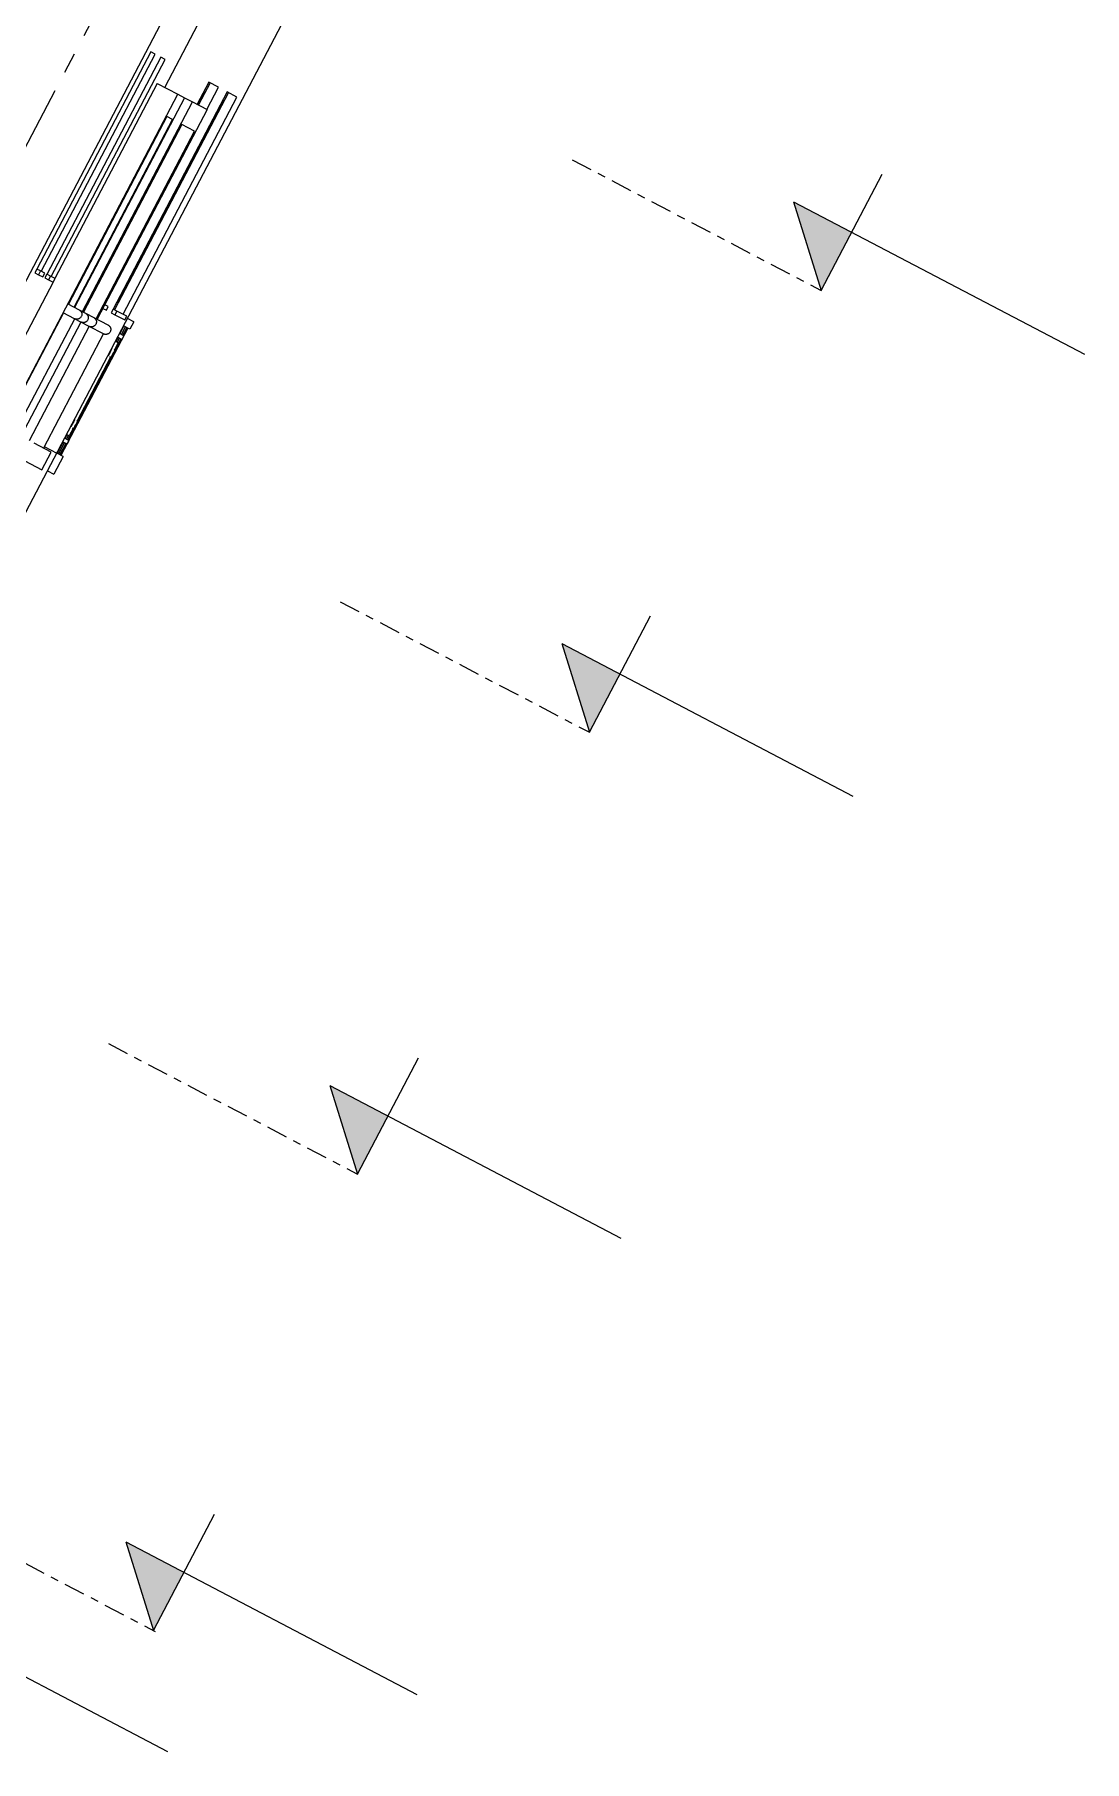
# Model space of a CAD drawing. Header units: millimetres. Extents: x 1373 to 40779, y 1939 to 6439.
# Drawn here: x 4442.2 to 4599.9, y 3620.8 to 3880.4 of the extents above; entities that cross this region are included whole.
import ezdxf

# ---------------------------------------------------------------- set-up
doc = ezdxf.new("R2010")
doc.units = ezdxf.units.MM
doc.linetypes.add('Centre', pattern=[1.34939, 0.635, -0.23813, 0.23813, -0.23813])
doc.linetypes.add('IMPORT-CENTER2', pattern=[112.5, 75, -12.5, 12.5, -12.5])
for name, color, linetype, lineweight in [('A-DETL', 6, 'Continuous', 30), ('A-FLOR', 192, 'Continuous', 30), ('A-FLOR-HRAL', 11, 'Continuous', 18), ('A-FLOR-LEVL', 51, 'Continuous', 18), ('A-GLAZ', 151, 'Continuous', 18), ('A-WALL', 20, 'Continuous', 9), ('HESAPLAMALAR', 2, 'Continuous', 30), ('S-GRID', 252, 'IMPORT-CENTER2', 5)]:
    doc.layers.add(name, color=color, linetype=linetype, lineweight=lineweight)

# ---------------------------------------------------------------- blocks, each defined once
blk = doc.blocks.new('JTIRJRT')
at = {"layer": 'A-FLOR-LEVL'}
for points in [[(21893.2, -2072.2), (21893.2, -2111.7), (21932.7, -2072.2)], [(21893.2, -2372.2), (21893.2, -2411.7), (21932.7, -2372.2)], [(21893.2, -2672.2), (21893.2, -2711.7), (21932.7, -2672.2)], [(21874.3, -2972.2), (21874.3, -3011.7), (21913.8, -2972.2)]]:
    blk.add_hatch(color=256, dxfattribs=at).paths.add_polyline_path(points)
for p, q in [((21893.2, -2111.7), (21893.2, -2032.7)), ((21932.7, -2072.2), (21735.2, -2072.2)), ((21932.7, -2072.2), (21893.2, -2111.7)), ((21893.2, -2411.7), (21893.2, -2332.7)), ((21932.7, -2372.2), (21735.2, -2372.2)), ((21932.7, -2372.2), (21893.2, -2411.7)), ((21893.2, -2711.7), (21893.2, -2632.7)), ((21932.7, -2672.2), (21735.2, -2672.2)), ((21932.7, -2672.2), (21893.2, -2711.7)), ((21874.3, -3011.7), (21874.3, -2932.7)), ((21913.8, -2972.2), (21716.4, -2972.2)), ((21913.8, -2972.2), (21874.3, -3011.7)), ((22030.6, -3072.2), (21833.2, -3072.2))]:
    blk.add_line(p, q, dxfattribs=at)
at = {"layer": 'A-FLOR-LEVL', "linetype": 'Centre', "ltscale": 20}
for p, q in [((22062.3, -2111.7), (21893.2, -2111.7)), ((22062.3, -2411.7), (21893.2, -2411.7)), ((22062.3, -2711.7), (21893.2, -2711.7)), ((22042.4, -3011.7), (21873.3, -3011.7))]:
    blk.add_line(p, q, dxfattribs=at)
blk = doc.blocks.new('A$Cdf2d3065')
at = {"layer": 'A-FLOR', "color": 1, "lineweight": 20}
for p, q in [((615.2, 1457.4), (619.5, 1457.4)), ((615.2, 1457.4), (615.2, 1445.4)), ((619.5, 1445.4), (615.2, 1445.4))]:
    blk.add_line(p, q, dxfattribs=at)
at = {"layer": 'A-FLOR-HRAL'}
for p, q in [((615.2, 1548.9), (619.5, 1548.9)), ((615.2, 1548.9), (615.2, 1543.8)), ((615.2, 1543.8), (619.5, 1543.8)), ((616.5, 1538.7), (619.5, 1538.7)), ((616.5, 1538.7), (616.5, 1536.2)), ((616.6, 1543.8), (616.6, 1457.4)), ((617.2, 1538.7), (617.2, 1543.8)), ((617.3, 1543.8), (617.3, 1538.7)), ((619.2, 1538.7), (619.2, 1543.8)), ((616.5, 1536.2), (619.5, 1536.2)), ((617.2, 1528.6), (617, 1528.6)), ((617, 1528.6), (617, 1523.5)), ((617.2, 1528.6), (617.2, 1536.2)), ((618, 1528.6), (617.2, 1528.6)), ((617.3, 1536.2), (617.3, 1528.6)), ((617.3, 1527.8), (617.3, 1527.5)), ((619.5, 1533.6), (617.7, 1533.6)), ((617.7, 1533.6), (617.7, 1528.6)), ((619.2, 1533.6), (619.2, 1536.2)), ((617, 1523.5), (617.2, 1523.5)), ((617.2, 1480.3), (617.2, 1523.5)), ((617.2, 1523.5), (618, 1523.5)), ((617.3, 1523.5), (617.3, 1480.3)), ((617.7, 1523.5), (617.7, 1480.3)), ((617.2, 1480.3), (617, 1480.3)), ((617, 1480.3), (617, 1475.2)), ((617, 1475.2), (617.2, 1475.2)), ((618, 1480.3), (617.2, 1480.3)), ((617.2, 1467.6), (617.2, 1475.2)), ((617.2, 1475.2), (618, 1475.2)), ((617.3, 1479.6), (617.3, 1478.9)), ((617.3, 1476.4), (617.3, 1476)), ((617.3, 1475.2), (617.3, 1467.6)), ((617.7, 1475.2), (617.7, 1470.1)), ((616.5, 1467.6), (619.5, 1467.6)), ((616.5, 1467.6), (616.5, 1465.1)), ((616.5, 1465.1), (619.5, 1465.1)), ((617.2, 1457.4), (617.2, 1465.1)), ((617.3, 1465.1), (617.3, 1457.4)), ((617.7, 1470.1), (619.5, 1470.1)), ((619.2, 1467.6), (619.2, 1470.1)), ((619.2, 1457.4), (619.2, 1465.1))]:
    blk.add_line(p, q, dxfattribs=at)
at = {"layer": 'A-FLOR-HRAL', "linetype": 'Continuous'}
for p, q in [((618.2, 1538.7), (618.2, 1543.8)), ((618.2, 1533.6), (618.2, 1536.2)), ((617.3, 1523.8), (617.3, 1523.8)), ((618.2, 1467.6), (618.2, 1470.1)), ((618.2, 1457.4), (618.2, 1465.1)), ((617.3, 1457.4), (617.3, 1461.2))]:
    blk.add_line(p, q, dxfattribs=at)
at = {"layer": 'A-FLOR-HRAL'}
for centre, start_param, end_param in [((617.2, 1526), 3.141593, 6.283185), ((619.4, 1526), 0, 3.141593), ((617.2, 1477.8), 3.141593, 6.283185), ((619.4, 1477.8), 0, 3.141593)]:
    blk.add_ellipse(centre, major_axis=(0, 2.54), ratio=0.043477, start_param=start_param, end_param=end_param, dxfattribs=at)
at = {"layer": 'A-GLAZ'}
for p, q in [((628.7, 1697.4), (628.7, 1549.9)), ((641.3, 1697.4), (641.3, 1682.4)), ((629, 1554.9), (629, 1691.4)), ((629, 1691.4), (629.6, 1691.4)), ((645.4, 1682.4), (635.4, 1682.4)), ((635.4, 1682.4), (635.4, 1540)), ((641.6, 1682.4), (641.6, 1691.4)), ((641.6, 1691.4), (642.2, 1691.4)), ((645.4, 1540), (645.4, 1682.4)), ((650.7, 1682.4), (645.4, 1682.4)), ((655.2, 1682.4), (650.7, 1682.4)), ((650.7, 1682.4), (650.7, 1540)), ((655.2, 1457.4), (655.2, 1682.4)), ((669.2, 1682.4), (655.2, 1682.4)), ((669.2, 1682.4), (669.2, 1549.9)), ((636, 1540), (636, 1667.4)), ((636, 1667.4), (644.7, 1667.4)), ((644.7, 1667.4), (644.7, 1540)), ((651, 1540), (651, 1667.4)), ((651, 1667.4), (654.9, 1667.4)), ((654.9, 1667.4), (654.9, 1540)), ((620.4, 1549.9), (627.2, 1549.9)), ((620.4, 1547.4), (620.4, 1549.9)), ((627.2, 1547.4), (620.4, 1547.4)), ((627.2, 1549.9), (629.7, 1549.9)), ((627.2, 1549.9), (627.2, 1547.4)), ((629.7, 1547.4), (627.2, 1547.4)), ((629.6, 1554.9), (629, 1554.9)), ((629.7, 1549.9), (629.7, 1547.4)), ((633, 1549.9), (635.4, 1549.9)), ((633, 1547.4), (633, 1549.9)), ((635.4, 1547.4), (633, 1547.4)), ((669.1, 1549.9), (672.2, 1549.9)), ((669.1, 1547.4), (669.1, 1549.9)), ((672.2, 1547.4), (669.1, 1547.4)), ((669.2, 1547.4), (669.2, 1457.4)), ((672.2, 1549.9), (674.7, 1549.9)), ((672.2, 1549.9), (672.2, 1547.4)), ((674.7, 1547.4), (672.2, 1547.4)), ((674.7, 1549.9), (674.7, 1547.4)), ((676, 1549.9), (679, 1549.9)), ((676, 1547.4), (676, 1549.9)), ((679, 1547.4), (676, 1547.4)), ((679, 1549.9), (681.5, 1549.9)), ((679, 1549.9), (679, 1547.4)), ((681.5, 1547.4), (679, 1547.4)), ((681.5, 1549.9), (681.5, 1547.4)), ((637.6, 1540), (628, 1540)), ((628.1, 1540), (628, 1540)), ((643.2, 1540), (637.6, 1540)), ((647.5, 1540), (643.2, 1540)), ((655.2, 1540), (647.5, 1540)), ((628, 1534.1), (628, 1456.4)), ((628, 1534), (637.6, 1534)), ((628, 1534), (628.1, 1534)), ((637.6, 1534.1), (637.6, 1456.4)), ((637.6, 1534), (643.2, 1534)), ((643.2, 1534), (647.5, 1534)), ((643.2, 1534), (643.2, 1456.4)), ((647.5, 1534.1), (647.5, 1456.4)), ((647.5, 1534), (655.2, 1534)), ((655.1, 1534), (655.1, 1456.4)), ((622.8, 1456.4), (634.2, 1456.4)), ((622.8, 1444.4), (622.8, 1456.4)), ((634.2, 1444.4), (622.8, 1444.4))]:
    blk.add_line(p, q, dxfattribs=at)
for points, knots in [([(628, 1540), (628, 1540), (627.8, 1540), (627.6, 1540), (627.4, 1539.9), (627.2, 1539.9), (627, 1539.8), (626.8, 1539.8), (626.6, 1539.7), (626.5, 1539.6), (626.3, 1539.5), (626.1, 1539.3), (625.9, 1539.2), (625.7, 1539), (625.5, 1538.8), (625.3, 1538.5), (625.1, 1538.1), (625, 1537.6), (624.9, 1537.2), (624.9, 1537)], [0.5, 0.5, 0.5, 0.5, 0.5208333, 0.5416667, 0.5625, 0.5833333, 0.6041667, 0.625, 0.6458333, 0.6666667, 0.6875, 0.7083333, 0.75, 0.7708333, 0.7916667, 0.8333333, 0.875, 0.9166667, 1, 1, 1, 1]), ([(624.9, 1537), (624.9, 1536.7), (625, 1536.3), (625.1, 1535.8), (625.3, 1535.5), (625.5, 1535.2), (625.7, 1535), (625.9, 1534.8), (626.1, 1534.6), (626.4, 1534.4), (626.6, 1534.3), (626.8, 1534.2), (627, 1534.1), (627.2, 1534.1), (627.4, 1534), (627.6, 1534), (627.8, 1534), (628, 1534), (628, 1534)], [0, 0, 0, 0, 0.0833333, 0.125, 0.1666667, 0.2083333, 0.2291667, 0.25, 0.2916667, 0.3333333, 0.3541667, 0.375, 0.3958333, 0.4166667, 0.4375, 0.4583333, 0.4791667, 0.5, 0.5, 0.5, 0.5]), ([(637.6, 1540), (637.5, 1540), (637.4, 1540), (637.2, 1540), (637, 1539.9), (636.8, 1539.9), (636.6, 1539.8), (636.5, 1539.8), (636.3, 1539.7), (636.1, 1539.6), (636, 1539.5), (635.8, 1539.3), (635.6, 1539.2), (635.4, 1539), (635.2, 1538.8), (635.1, 1538.5), (634.9, 1538.1), (634.7, 1537.6), (634.7, 1537.2), (634.7, 1537)], [0.5, 0.5, 0.5, 0.5, 0.5208333, 0.5416667, 0.5625, 0.5833333, 0.6041667, 0.625, 0.6458333, 0.6666667, 0.6875, 0.7083333, 0.75, 0.7708333, 0.7916667, 0.8333333, 0.875, 0.9166667, 1, 1, 1, 1]), ([(634.7, 1537), (634.7, 1536.7), (634.7, 1536.3), (634.9, 1535.8), (635.1, 1535.5), (635.2, 1535.2), (635.4, 1535), (635.6, 1534.8), (635.8, 1534.6), (636.1, 1534.4), (636.3, 1534.3), (636.5, 1534.2), (636.6, 1534.1), (636.8, 1534.1), (637, 1534), (637.2, 1534), (637.4, 1534), (637.5, 1534), (637.6, 1534)], [0, 0, 0, 0, 0.0833333, 0.125, 0.1666667, 0.2083333, 0.2291667, 0.25, 0.2916667, 0.3333333, 0.3541667, 0.375, 0.3958333, 0.4166667, 0.4375, 0.4583333, 0.4791667, 0.5, 0.5, 0.5, 0.5]), ([(643.2, 1540), (643.2, 1540), (643, 1540), (642.8, 1540), (642.6, 1539.9), (642.4, 1539.9), (642.2, 1539.8), (642.1, 1539.8), (641.9, 1539.7), (641.7, 1539.6), (641.5, 1539.5), (641.3, 1539.3), (641.1, 1539.2), (640.9, 1539), (640.8, 1538.8), (640.6, 1538.5), (640.4, 1538.1), (640.2, 1537.6), (640.2, 1537.2), (640.2, 1537)], [0.5, 0.5, 0.5, 0.5, 0.5208333, 0.5416667, 0.5625, 0.5833333, 0.6041667, 0.625, 0.6458333, 0.6666667, 0.6875, 0.7083333, 0.75, 0.7708333, 0.7916667, 0.8333333, 0.875, 0.9166667, 1, 1, 1, 1]), ([(640.2, 1537), (640.2, 1536.7), (640.2, 1536.3), (640.4, 1535.8), (640.6, 1535.5), (640.8, 1535.2), (640.9, 1535), (641.1, 1534.8), (641.4, 1534.6), (641.6, 1534.4), (641.9, 1534.3), (642.1, 1534.2), (642.2, 1534.1), (642.4, 1534.1), (642.6, 1534), (642.8, 1534), (643, 1534), (643.2, 1534), (643.2, 1534)], [0, 0, 0, 0, 0.0833333, 0.125, 0.1666667, 0.2083333, 0.2291667, 0.25, 0.2916667, 0.3333333, 0.3541667, 0.375, 0.3958333, 0.4166667, 0.4375, 0.4583333, 0.4791667, 0.5, 0.5, 0.5, 0.5]), ([(647.5, 1540), (647.5, 1540), (647.3, 1540), (647.2, 1540), (647, 1539.9), (646.8, 1539.9), (646.6, 1539.8), (646.4, 1539.8), (646.2, 1539.7), (646.1, 1539.6), (645.9, 1539.5), (645.7, 1539.3), (645.5, 1539.2), (645.3, 1539), (645.2, 1538.8), (645, 1538.5), (644.8, 1538.1), (644.6, 1537.6), (644.6, 1537.2), (644.6, 1537)], [0.5, 0.5, 0.5, 0.5, 0.5208333, 0.5416667, 0.5625, 0.5833333, 0.6041667, 0.625, 0.6458333, 0.6666667, 0.6875, 0.7083333, 0.75, 0.7708333, 0.7916667, 0.8333333, 0.875, 0.9166667, 1, 1, 1, 1]), ([(644.6, 1537), (644.6, 1536.7), (644.6, 1536.3), (644.8, 1535.8), (645, 1535.5), (645.2, 1535.2), (645.3, 1535), (645.5, 1534.8), (645.7, 1534.6), (646, 1534.4), (646.2, 1534.3), (646.4, 1534.2), (646.6, 1534.1), (646.8, 1534.1), (647, 1534), (647.2, 1534), (647.3, 1534), (647.5, 1534), (647.5, 1534)], [0, 0, 0, 0, 0.0833333, 0.125, 0.1666667, 0.2083333, 0.2291667, 0.25, 0.2916667, 0.3333333, 0.3541667, 0.375, 0.3958333, 0.4166667, 0.4375, 0.4583333, 0.4791667, 0.5, 0.5, 0.5, 0.5])]:
    blk.add_open_spline(points, degree=3, knots=knots, dxfattribs=at)
at = {"layer": 'A-WALL'}
for p, q in [((619.5, 857.4), (619.5, 2045.4)), ((684.1, 2045.4), (684.1, 857.4)), ((664.2, 1744.4), (664.2, 1682.4)), ((623, 1697.4), (629.6, 1697.4)), ((623, 1549.9), (623, 1697.4)), ((629.6, 1697.4), (629.6, 1549.9)), ((635.6, 1697.4), (642.2, 1697.4)), ((635.6, 1682.4), (635.6, 1697.4)), ((642.2, 1697.4), (642.2, 1682.4)), ((671.7, 1697.4), (674.6, 1697.4)), ((671.7, 1549.9), (671.7, 1697.4)), ((674.6, 1697.4), (674.6, 1549.9)), ((678.5, 1697.4), (681.5, 1697.4)), ((678.5, 1549.9), (678.5, 1697.4)), ((681.5, 1697.4), (681.5, 1549.9)), ((628, 1457.4), (619.5, 1457.4))]:
    blk.add_line(p, q, dxfattribs=at)
at = {"layer": 'S-GRID', "lineweight": 18}
blk.add_line((721.6, 0), (721.6, 2470.4), dxfattribs=at)
at = {"layer": 'A-DETL'}
blk.add_blockref('JTIRJRT', (-21635.2, 3869.2), dxfattribs=at)

msp = doc.modelspace()

# ---------------------------------------------------------------- block references
at = {"layer": 'HESAPLAMALAR', "color": 4, "xscale": -0.25, "yscale": 0.25, "zscale": 0.25, "rotation": 332.3235669412613}
msp.add_blockref('A$Cdf2d3065', (4413.4, 3422.85, 5059.08), dxfattribs=at)

doc.saveas('drawing.dxf')
